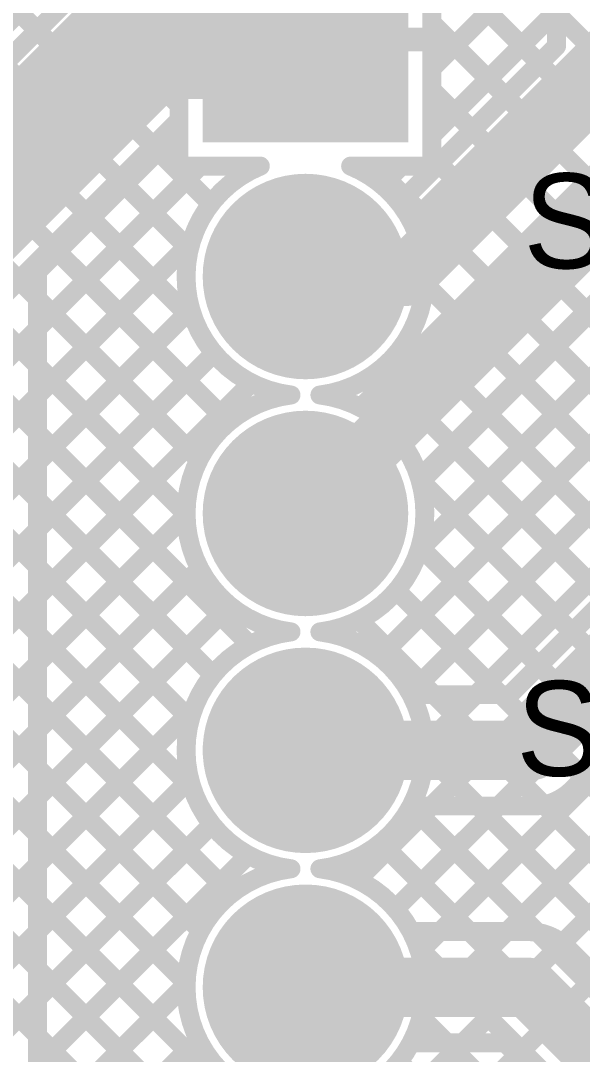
# Model space of a CAD drawing. Header units: millimetres. Extents: x 3.9 to 7.44, y 1.03 to 3.16.
# Drawn here: x 4.2999 to 4.5369, y 1.3137 to 1.75 of the extents above; entities that cross this region are included whole.
import ezdxf

# ---------------------------------------------------------------- set-up
doc = ezdxf.new("R2010")
doc.units = ezdxf.units.MM
doc.header["$MEASUREMENT"] = 0
for name, color, linetype in [('BottomLayer', 5, 'Continuous'), ('BottomSolder', 6, 'Continuous'), ('MultiLayer', 9, 'Continuous'), ('PadHoleLayer', 156, 'Continuous'), ('TopLayer', 1, 'Continuous'), ('TopOverlay', 2, 'Continuous'), ('TopSolder', 216, 'Continuous')]:
    doc.layers.add(name, color=color, linetype=linetype)

# ---------------------------------------------------------------- blocks, each defined once
blk = doc.blocks.new('0705510040_58')
at = {"layer": 'BottomLayer', "const_width": 0.03937}
for points in [[(-0.14469, 0.17008, 1), (-0.10532, 0.17008, 1)], [(-0.04469, 0.17008, 1), (-0.00532, 0.17008, 1)], [(0.05532, 0.17008, 1), (0.09469, 0.17008, 1)], [(0.15532, 0.17008, 1), (0.19468, 0.17008, 1)]]:
    blk.add_lwpolyline(points, format="xyb", close=True, dxfattribs=at)
at = {"layer": 'BottomLayer'}
blk.add_solid([(-0.18563, 0.20945), (-0.26437, 0.20945), (-0.18563, 0.13071), (-0.26437, 0.13071)], dxfattribs=at)
at = {"layer": 'BottomSolder', "const_width": 0.04337}
for points in [[(-0.14669, 0.17008, 1), (-0.10332, 0.17008, 1)], [(-0.04668, 0.17008, 1), (-0.00331, 0.17008, 1)], [(0.05332, 0.17008, 1), (0.09668, 0.17008, 1)], [(0.15332, 0.17008, 1), (0.19668, 0.17008, 1)]]:
    blk.add_lwpolyline(points, format="xyb", close=True, dxfattribs=at)
at = {"layer": 'BottomSolder'}
blk.add_solid([(-0.18163, 0.21345), (-0.26837, 0.21345), (-0.18163, 0.12671), (-0.26837, 0.12671)], dxfattribs=at)
at = {"layer": 'MultiLayer', "const_width": 0.03937}
for points in [[(-0.14469, 0.17008, 1), (-0.10532, 0.17008, 1)], [(-0.04469, 0.17008, 1), (-0.00532, 0.17008, 1)], [(0.05532, 0.17008, 1), (0.09469, 0.17008, 1)], [(0.15532, 0.17008, 1), (0.19468, 0.17008, 1)]]:
    blk.add_lwpolyline(points, format="xyb", close=True, dxfattribs=at)
at = {"layer": 'MultiLayer'}
blk.add_solid([(-0.18563, 0.20945), (-0.26437, 0.20945), (-0.18563, 0.13071), (-0.26437, 0.13071)], dxfattribs=at)
at = {"layer": 'PadHoleLayer', "const_width": 0.02146}
for points in [[(-0.23573, 0.17008, 1), (-0.21427, 0.17008, 1)], [(-0.13573, 0.17008, 1), (-0.11427, 0.17008, 1)], [(-0.03573, 0.17008, 1), (-0.01427, 0.17008, 1)], [(0.06427, 0.17008, 1), (0.08573, 0.17008, 1)], [(0.16427, 0.17008, 1), (0.18573, 0.17008, 1)]]:
    blk.add_lwpolyline(points, format="xyb", close=True, dxfattribs=at)
at = {"layer": 'TopLayer', "const_width": 0.03937}
for points in [[(-0.14469, 0.17008, 1), (-0.10532, 0.17008, 1)], [(-0.04469, 0.17008, 1), (-0.00532, 0.17008, 1)], [(0.05532, 0.17008, 1), (0.09469, 0.17008, 1)], [(0.15532, 0.17008, 1), (0.19468, 0.17008, 1)]]:
    blk.add_lwpolyline(points, format="xyb", close=True, dxfattribs=at)
at = {"layer": 'TopLayer'}
blk.add_solid([(-0.18563, 0.20945), (-0.26437, 0.20945), (-0.18563, 0.13071), (-0.26437, 0.13071)], dxfattribs=at)
at = {"layer": 'TopSolder', "const_width": 0.04337}
for points in [[(-0.14669, 0.17008, 1), (-0.10332, 0.17008, 1)], [(-0.04668, 0.17008, 1), (-0.00331, 0.17008, 1)], [(0.05332, 0.17008, 1), (0.09668, 0.17008, 1)], [(0.15332, 0.17008, 1), (0.19668, 0.17008, 1)]]:
    blk.add_lwpolyline(points, format="xyb", close=True, dxfattribs=at)
at = {"layer": 'TopSolder'}
blk.add_solid([(-0.18163, 0.21345), (-0.26837, 0.21345), (-0.18163, 0.12671), (-0.26837, 0.12671)], dxfattribs=at)

msp = doc.modelspace()

# ---------------------------------------------------------------- linework, layer by layer
at = {"layer": 'BottomLayer'}
for points, const_width in [([(3.941, 2.33811), (4.625, 1.65411)], 0.008), ([(3.941, 1.39542), (4.64008, 2.0945)], 0.008), ([(4.06024, 1.9926), (4.30696, 1.74587)], 0.008), ([(4.47345, 1.72987), (4.625, 1.88143)], 0.008), ([(4.47345, 1.70159), (4.61764, 1.84578)], 0.008), ([(4.46498, 1.66483), (4.61782, 1.81768)], 0.008), ([(4.47045, 1.64202), (4.625, 1.79657)], 0.008), ([(4.47345, 1.68863), (4.47345, 1.79537)], 0.008), ([(4.42008, 1.742), (4.42008, 1.79137)], 0.01), ([(4.47345, 1.77738), (4.6191, 1.63173)], 0.008), ([(4.44337, 1.58666), (4.625, 1.76829)], 0.008), ([(4.24559, 1.6845), (4.3285, 1.76741)], 0.008), ([(4.271, 1.659), (4.354, 1.742)], 0.05), ([(4.354, 1.742), (4.42008, 1.742)], 0.05), ([(4.47345, 1.74909), (4.61614, 1.6064)], 0.008), ([(4.42008, 1.742), (4.46945, 1.742)], 0.01), ([(4.45899, 1.57399), (4.625, 1.74)], 0.008), ([(4.45899, 1.57399), (4.625, 1.74)], 0.008), ([(4.47345, 1.72081), (4.625, 1.56926)], 0.008), ([(4.46864, 1.55536), (4.625, 1.71172)], 0.008), ([(4.307, 1.64409), (4.36671, 1.7038)], 0.008), ([(4.36671, 1.68863), (4.36671, 1.7038)], 0.008), ([(4.35787, 1.69496), (4.38014, 1.67269)], 0.008), ([(4.47345, 1.69252), (4.625, 1.54097)], 0.008), ([(4.307, 1.61999), (4.37564, 1.68863)], 0.008), ([(4.36671, 1.68863), (4.40103, 1.68863)], 0.008), ([(4.39249, 1.68863), (4.39528, 1.68584)], 0.008), ([(4.43913, 1.68863), (4.47345, 1.68863)], 0.008), ([(4.44906, 1.68863), (4.625, 1.51269)], 0.008), ([(4.45245, 1.68059), (4.46049, 1.68863)], 0.008), ([(4.34373, 1.68082), (4.37104, 1.65351)], 0.008), ([(4.46798, 1.52641), (4.625, 1.68344)], 0.008), ([(4.32959, 1.66668), (4.37354, 1.62272)], 0.008), ([(4.307, 1.59171), (4.37186, 1.65657)], 0.008), ([(4.45134, 1.48149), (4.625, 1.65515)], 0.008), ([(4.31545, 1.65254), (4.38754, 1.58045)], 0.008), ([(4.307, 1.24291), (4.307, 1.64409)], 0.008), ([(4.47036, 1.63904), (4.625, 1.4844)], 0.008), ([(4.307, 1.6327), (4.37507, 1.56462)], 0.008), ([(4.307, 1.56343), (4.37167, 1.62809)], 0.008), ([(4.46392, 1.6172), (4.625, 1.45612)], 0.008), ([(4.46428, 1.46615), (4.61564, 1.61751)], 0.008), ([(4.307, 1.53514), (4.38149, 1.60963)], 0.008), ([(4.307, 1.60441), (4.36971, 1.5417)], 0.008), ([(4.45077, 1.60206), (4.625, 1.42784)], 0.008), ([(4.307, 1.50686), (4.39725, 1.5971)], 0.008), ([(4.4008, 1.59546), (4.40593, 1.59034)], 0.008), ([(4.43159, 1.59296), (4.4342, 1.59035)], 0.008), ([(4.47041, 1.44399), (4.62023, 1.59381)], 0.008), ([(4.307, 1.57613), (4.39658, 1.48655)], 0.008), ([(4.44203, 1.38733), (4.625, 1.5703)], 0.008), ([(4.46843, 1.55612), (4.617, 1.40755)], 0.008), ([(4.307, 1.54784), (4.38103, 1.47382)], 0.008), ([(4.307, 1.47857), (4.36971, 1.54129)], 0.008), ([(4.45806, 1.37508), (4.625, 1.54201)], 0.008), ([(4.46842, 1.52785), (4.62001, 1.37625)], 0.008), ([(4.307, 1.51956), (4.37145, 1.45511)], 0.008), ([(4.307, 1.45029), (4.37542, 1.51871)], 0.008), ([(4.46819, 1.35692), (4.625, 1.51373)], 0.008), ([(4.45852, 1.50946), (4.7495, 1.21848)], 0.008), ([(4.307, 1.422), (4.38809, 1.50309)], 0.008), ([(4.307, 1.422), (4.38809, 1.50309)], 0.008), ([(4.4427, 1.497), (4.7495, 1.1902)], 0.008), ([(4.40247, 1.48919), (4.40672, 1.49344)], 0.008), ([(4.4324, 1.49084), (4.43567, 1.4941)], 0.008), ([(4.307, 1.49128), (4.37234, 1.42594)], 0.008), ([(4.46881, 1.32926), (4.625, 1.48545)], 0.008), ([(4.307, 1.46299), (4.38864, 1.38135)], 0.008), ([(4.307, 1.39372), (4.37289, 1.45961)], 0.008), ([(4.45021, 1.28237), (4.625, 1.45716)], 0.008), ([(4.47044, 1.44098), (4.7495, 1.16191)], 0.008), ([(4.307, 1.43471), (4.37576, 1.36594)], 0.008), ([(4.307, 1.36544), (4.37124, 1.42968)], 0.008), ([(4.46356, 1.26743), (4.625, 1.42888)], 0.008), ([(4.46463, 1.4185), (4.61856, 1.26456)], 0.008), ([(4.307, 1.33715), (4.38059, 1.41074)], 0.008), ([(4.307, 1.40642), (4.36974, 1.34369)], 0.008), ([(4.45189, 1.40295), (4.58934, 1.2655)], 0.008), ([(4.307, 1.30887), (4.39593, 1.3978)], 0.008), ([(4.40402, 1.39426), (4.4075, 1.39077)], 0.008), ([(4.43319, 1.39337), (4.43718, 1.38938)], 0.008), ([(4.48991, 1.2655), (4.61574, 1.39134)], 0.008), ([(4.307, 1.37814), (4.39791, 1.28723)], 0.008), ([(4.46746, 1.35911), (4.56106, 1.2655)], 0.008), ([(4.307, 1.34985), (4.38195, 1.27491)], 0.008), ([(4.307, 1.28058), (4.36973, 1.34331)], 0.008), ([(4.46885, 1.32942), (4.53278, 1.2655)], 0.008), ([(4.307, 1.32157), (4.37189, 1.25668)], 0.008), ([(4.307, 1.2523), (4.37475, 1.32004)], 0.008), ([(4.45943, 1.31056), (4.50449, 1.2655)], 0.008)]:
    msp.add_lwpolyline(points, dxfattribs=dict(at, const_width=const_width))
for points, const_width in [([(4.3415, 1.742, 1), (4.3665, 1.742, 1)], 0.025), ([(4.3415, 1.742, 1), (4.3665, 1.742, 1)], 0.025), ([(4.40758, 1.742, 1), (4.43258, 1.742, 1)], 0.025), ([(4.30496, 1.74587, 1), (4.30896, 1.74587, 1)], 0.004), ([(4.47145, 1.74909, 1), (4.47545, 1.74909, 1)], 0.004), ([(4.41758, 1.742, 1), (4.42258, 1.742, 1)], 0.005), ([(4.41758, 1.742, 1), (4.42258, 1.742, 1)], 0.005), ([(4.46695, 1.742, 1), (4.47195, 1.742, 1)], 0.005), ([(4.47145, 1.72987, 1), (4.47545, 1.72987, 1)], 0.004), ([(4.47145, 1.72081, 1), (4.47545, 1.72081, 1)], 0.004), ([(4.36471, 1.7038, 1), (4.36871, 1.7038, 1)], 0.004), ([(4.36471, 1.7038, 1), (4.36871, 1.7038, 1)], 0.004), ([(4.47145, 1.70159, 1), (4.47545, 1.70159, 1)], 0.004), ([(4.35587, 1.69496, 1), (4.35987, 1.69496, 1)], 0.004), ([(4.47145, 1.69252, 1), (4.47545, 1.69252, 1)], 0.004), ([(4.36471, 1.68863, 1), (4.36871, 1.68863, 1)], 0.004), ([(4.36471, 1.68863, 1), (4.36871, 1.68863, 1)], 0.004), ([(4.37364, 1.68863, 1), (4.37764, 1.68863, 1)], 0.004), ([(4.39049, 1.68863, 1), (4.39449, 1.68863, 1)], 0.004), ([(4.39328, 1.68584, 1), (4.39728, 1.68584, 1)], 0.004), ([(4.39903, 1.68863, 1), (4.40303, 1.68863, 1)], 0.004), ([(4.39903, 1.68863, 1), (4.40303, 1.68863, 1)], 0.004), ([(4.43713, 1.68863, 1), (4.44113, 1.68863, 1)], 0.004), ([(4.43713, 1.68863, 1), (4.44113, 1.68863, 1)], 0.004), ([(4.44706, 1.68863, 1), (4.45106, 1.68863, 1)], 0.004), ([(4.45849, 1.68863, 1), (4.46249, 1.68863, 1)], 0.004), ([(4.47145, 1.68863, 1), (4.47545, 1.68863, 1)], 0.004), ([(4.47145, 1.68863, 1), (4.47545, 1.68863, 1)], 0.004), ([(4.34173, 1.68082, 1), (4.34573, 1.68082, 1)], 0.004), ([(4.45045, 1.68059, 1), (4.45445, 1.68059, 1)], 0.004), ([(4.37814, 1.67269, 1), (4.38214, 1.67269, 1)], 0.004), ([(4.32759, 1.66668, 1), (4.33159, 1.66668, 1)], 0.004), ([(4.46298, 1.66483, 1), (4.46698, 1.66483, 1)], 0.004), ([(4.36986, 1.65657, 1), (4.37386, 1.65657, 1)], 0.004), ([(4.31345, 1.65254, 1), (4.31745, 1.65254, 1)], 0.004), ([(4.36904, 1.65351, 1), (4.37304, 1.65351, 1)], 0.004), ([(4.305, 1.64409, 1), (4.309, 1.64409, 1)], 0.004), ([(4.305, 1.64409, 1), (4.309, 1.64409, 1)], 0.004), ([(4.46845, 1.64202, 1), (4.47245, 1.64202, 1)], 0.004), ([(4.46845, 1.642, 1), (4.47245, 1.642, 1)], 0.004), ([(4.46845, 1.642, 1), (4.47245, 1.642, 1)], 0.004), ([(4.46836, 1.63904, 1), (4.47236, 1.63904, 1)], 0.004), ([(4.305, 1.6327, 1), (4.309, 1.6327, 1)], 0.004), ([(4.36967, 1.62809, 1), (4.37367, 1.62809, 1)], 0.004), ([(4.305, 1.61999, 1), (4.309, 1.61999, 1)], 0.004), ([(4.37154, 1.62272, 1), (4.37554, 1.62272, 1)], 0.004), ([(4.46192, 1.6172, 1), (4.46592, 1.6172, 1)], 0.004), ([(4.37949, 1.60963, 1), (4.38349, 1.60963, 1)], 0.004), ([(4.305, 1.60441, 1), (4.309, 1.60441, 1)], 0.004), ([(4.44877, 1.60206, 1), (4.45277, 1.60206, 1)], 0.004), ([(4.39525, 1.5971, 1), (4.39925, 1.5971, 1)], 0.004), ([(4.3988, 1.59546, 1), (4.4028, 1.59546, 1)], 0.004), ([(4.42959, 1.59296, 1), (4.43359, 1.59296, 1)], 0.004), ([(4.305, 1.59171, 1), (4.309, 1.59171, 1)], 0.004), ([(4.40393, 1.59034, 1), (4.40793, 1.59034, 1)], 0.004), ([(4.41198, 1.592, 1), (4.41598, 1.592, 1)], 0.004), ([(4.41198, 1.592, 1), (4.41598, 1.592, 1)], 0.004), ([(4.42417, 1.592, 1), (4.42817, 1.592, 1)], 0.004), ([(4.42417, 1.592, 1), (4.42817, 1.592, 1)], 0.004), ([(4.4322, 1.59035, 1), (4.4362, 1.59035, 1)], 0.004), ([(4.44137, 1.58666, 1), (4.44537, 1.58666, 1)], 0.004), ([(4.38554, 1.58045, 1), (4.38954, 1.58045, 1)], 0.004), ([(4.305, 1.57613, 1), (4.309, 1.57613, 1)], 0.004), ([(4.45699, 1.57399, 1), (4.46099, 1.57399, 1)], 0.004), ([(4.45699, 1.57399, 1), (4.46099, 1.57399, 1)], 0.004), ([(4.305, 1.56343, 1), (4.309, 1.56343, 1)], 0.004), ([(4.37307, 1.56462, 1), (4.37707, 1.56462, 1)], 0.004), ([(4.46643, 1.55612, 1), (4.47043, 1.55612, 1)], 0.004), ([(4.46664, 1.55536, 1), (4.47064, 1.55536, 1)], 0.004), ([(4.305, 1.54784, 1), (4.309, 1.54784, 1)], 0.004), ([(4.36771, 1.5417, 1), (4.37171, 1.5417, 1)], 0.004), ([(4.36771, 1.54129, 1), (4.37171, 1.54129, 1)], 0.004), ([(4.46845, 1.542, 1), (4.47245, 1.542, 1)], 0.004), ([(4.46845, 1.542, 1), (4.47245, 1.542, 1)], 0.004), ([(4.305, 1.53514, 1), (4.309, 1.53514, 1)], 0.004), ([(4.46642, 1.52785, 1), (4.47042, 1.52785, 1)], 0.004), ([(4.46598, 1.52641, 1), (4.46998, 1.52641, 1)], 0.004), ([(4.305, 1.51956, 1), (4.309, 1.51956, 1)], 0.004), ([(4.37342, 1.51871, 1), (4.37742, 1.51871, 1)], 0.004), ([(4.305, 1.50686, 1), (4.309, 1.50686, 1)], 0.004), ([(4.45653, 1.50946, 1), (4.46052, 1.50946, 1)], 0.004), ([(4.38609, 1.50309, 1), (4.39009, 1.50309, 1)], 0.004), ([(4.38609, 1.50309, 1), (4.39009, 1.50309, 1)], 0.004), ([(4.4407, 1.497, 1), (4.4447, 1.497, 1)], 0.004), ([(4.40472, 1.49344, 1), (4.40871, 1.49344, 1)], 0.004), ([(4.43367, 1.4941, 1), (4.43767, 1.4941, 1)], 0.004), ([(4.305, 1.49128, 1), (4.309, 1.49128, 1)], 0.004), ([(4.40047, 1.48919, 1), (4.40447, 1.48919, 1)], 0.004), ([(4.41198, 1.492, 1), (4.41598, 1.492, 1)], 0.004), ([(4.41198, 1.492, 1), (4.41598, 1.492, 1)], 0.004), ([(4.42417, 1.492, 1), (4.42817, 1.492, 1)], 0.004), ([(4.42417, 1.492, 1), (4.42817, 1.492, 1)], 0.004), ([(4.4304, 1.49084, 1), (4.4344, 1.49084, 1)], 0.004), ([(4.39458, 1.48655, 1), (4.39858, 1.48655, 1)], 0.004), ([(4.44934, 1.48149, 1), (4.45334, 1.48149, 1)], 0.004), ([(4.305, 1.47857, 1), (4.309, 1.47857, 1)], 0.004), ([(4.37903, 1.47382, 1), (4.38303, 1.47382, 1)], 0.004), ([(4.305, 1.46299, 1), (4.309, 1.46299, 1)], 0.004), ([(4.46228, 1.46615, 1), (4.46628, 1.46615, 1)], 0.004), ([(4.37089, 1.45961, 1), (4.37489, 1.45961, 1)], 0.004), ([(4.36945, 1.45511, 1), (4.37345, 1.45511, 1)], 0.004), ([(4.305, 1.45029, 1), (4.309, 1.45029, 1)], 0.004), ([(4.46841, 1.44399, 1), (4.47241, 1.44399, 1)], 0.004), ([(4.46844, 1.44098, 1), (4.47244, 1.44098, 1)], 0.004), ([(4.46845, 1.442, 1), (4.47245, 1.442, 1)], 0.004), ([(4.46845, 1.442, 1), (4.47245, 1.442, 1)], 0.004), ([(4.305, 1.43471, 1), (4.309, 1.43471, 1)], 0.004), ([(4.36924, 1.42968, 1), (4.37324, 1.42968, 1)], 0.004), ([(4.37034, 1.42594, 1), (4.37434, 1.42594, 1)], 0.004), ([(4.305, 1.422, 1), (4.309, 1.422, 1)], 0.004), ([(4.305, 1.422, 1), (4.309, 1.422, 1)], 0.004), ([(4.46263, 1.4185, 1), (4.46663, 1.4185, 1)], 0.004), ([(4.37859, 1.41074, 1), (4.38259, 1.41074, 1)], 0.004), ([(4.305, 1.40642, 1), (4.309, 1.40642, 1)], 0.004), ([(4.44989, 1.40295, 1), (4.45389, 1.40295, 1)], 0.004), ([(4.39393, 1.3978, 1), (4.39793, 1.3978, 1)], 0.004), ([(4.305, 1.39372, 1), (4.309, 1.39372, 1)], 0.004), ([(4.40202, 1.39426, 1), (4.40602, 1.39426, 1)], 0.004), ([(4.43119, 1.39337, 1), (4.43519, 1.39337, 1)], 0.004), ([(4.4055, 1.39077, 1), (4.4095, 1.39077, 1)], 0.004), ([(4.41198, 1.392, 1), (4.41598, 1.392, 1)], 0.004), ([(4.41198, 1.392, 1), (4.41598, 1.392, 1)], 0.004), ([(4.42417, 1.392, 1), (4.42817, 1.392, 1)], 0.004), ([(4.42417, 1.392, 1), (4.42817, 1.392, 1)], 0.004), ([(4.43518, 1.38938, 1), (4.43918, 1.38938, 1)], 0.004), ([(4.44003, 1.38733, 1), (4.44403, 1.38733, 1)], 0.004), ([(4.38664, 1.38135, 1), (4.39064, 1.38135, 1)], 0.004), ([(4.305, 1.37814, 1), (4.309, 1.37814, 1)], 0.004), ([(4.45606, 1.37508, 1), (4.46006, 1.37508, 1)], 0.004), ([(4.305, 1.36544, 1), (4.309, 1.36544, 1)], 0.004), ([(4.37376, 1.36594, 1), (4.37776, 1.36594, 1)], 0.004), ([(4.46546, 1.35911, 1), (4.46946, 1.35911, 1)], 0.004), ([(4.46619, 1.35692, 1), (4.47019, 1.35692, 1)], 0.004), ([(4.305, 1.34985, 1), (4.309, 1.34985, 1)], 0.004), ([(4.36773, 1.34331, 1), (4.37173, 1.34331, 1)], 0.004), ([(4.36774, 1.34369, 1), (4.37174, 1.34369, 1)], 0.004), ([(4.46845, 1.342, 1), (4.47245, 1.342, 1)], 0.004), ([(4.46845, 1.342, 1), (4.47245, 1.342, 1)], 0.004), ([(4.305, 1.33715, 1), (4.309, 1.33715, 1)], 0.004), ([(4.46681, 1.32926, 1), (4.47081, 1.32926, 1)], 0.004), ([(4.46685, 1.32942, 1), (4.47085, 1.32942, 1)], 0.004), ([(4.305, 1.32157, 1), (4.309, 1.32157, 1)], 0.004), ([(4.37275, 1.32004, 1), (4.37675, 1.32004, 1)], 0.004), ([(4.45743, 1.31056, 1), (4.46143, 1.31056, 1)], 0.004)]:
    msp.add_lwpolyline(points, format="xyb", close=True, dxfattribs=dict(at, const_width=const_width))
at = {"layer": 'BottomLayer', "const_width": 0.008}
for points in [[(4.41398, 1.592, -0.773105), (4.40103, 1.68863)], [(4.43913, 1.68863, -0.304686), (4.47045, 1.642)], [(4.47045, 1.642, -0.379116), (4.42617, 1.592)], [(4.41398, 1.492, -0.885505), (4.41398, 1.592)], [(4.42617, 1.592, -0.379116), (4.47045, 1.542)], [(4.47045, 1.542, -0.379116), (4.42617, 1.492)], [(4.41398, 1.392, -0.885505), (4.41398, 1.492)], [(4.42617, 1.492, -0.379116), (4.47045, 1.442)], [(4.47045, 1.442, -0.379116), (4.42617, 1.392)], [(4.41398, 1.292, -0.885505), (4.41398, 1.392)], [(4.42617, 1.392, -0.379116), (4.47045, 1.342)], [(4.47045, 1.342, -0.379116), (4.42617, 1.292)]]:
    msp.add_lwpolyline(points, format="xyb", dxfattribs=at)
at = {"layer": 'TopLayer'}
for points, const_width in [([(3.93998, 2.08457), (4.37104, 1.65351)], 0.008), ([(3.93998, 2.05628), (4.37354, 1.62272)], 0.008), ([(4.11229, 1.99711), (4.36671, 1.7427)], 0.008), ([(4.06024, 1.9926), (4.38014, 1.67269)], 0.008), ([(4.09035, 1.99077), (4.36671, 1.71441)], 0.008), ([(4.42008, 1.742), (4.42008, 1.91908)], 0.05), ([(4.526, 1.73923), (4.526, 1.8955)], 0.008), ([(3.93998, 1.3944), (4.38408, 1.83849)], 0.008), ([(4.45608, 1.82303), (4.526, 1.75311)], 0.008), ([(4.15496, 1.81302), (4.38754, 1.58045)], 0.008), ([(3.93998, 1.80173), (4.37576, 1.36594)], 0.008), ([(4.36671, 1.68863), (4.36671, 1.79537)], 0.008), ([(4.47345, 1.68863), (4.47345, 1.79537)], 0.008), ([(3.93998, 1.36611), (4.36671, 1.79284)], 0.008), ([(4.15726, 1.78244), (4.37507, 1.56462)], 0.008), ([(4.47345, 1.72987), (4.526, 1.78243)], 0.008), ([(4.47345, 1.77738), (4.5188, 1.73203)], 0.008), ([(3.93998, 1.77344), (4.36974, 1.34369)], 0.008), ([(3.93998, 1.33783), (4.36671, 1.76456)], 0.008), ([(4.15111, 1.7603), (4.36971, 1.5417)], 0.008), ([(4.47345, 1.70159), (4.526, 1.75414)], 0.008), ([(4.47345, 1.74909), (4.50465, 1.71789)], 0.008), ([(3.93998, 1.74516), (4.39791, 1.28723)], 0.008), ([(4.14034, 1.74279), (4.39658, 1.48655)], 0.008), ([(4.37071, 1.742), (4.42008, 1.742)], 0.01), ([(4.42008, 1.742), (4.46945, 1.742)], 0.01), ([(4.42008, 1.542), (4.61026, 1.73218)], 0.025), ([(4.462, 1.642), (4.5495, 1.7295)], 0.025), ([(4.45977, 1.67301), (4.526, 1.73923)], 0.008), ([(3.93998, 1.30955), (4.36671, 1.73627)], 0.008), ([(4.12582, 1.72902), (4.38103, 1.47382)], 0.008), ([(4.04991, 1.72008), (4.38864, 1.38135)], 0.008), ([(4.47345, 1.72081), (4.49051, 1.70375)], 0.008), ([(3.93998, 1.71687), (4.38195, 1.27491)], 0.008), ([(4.10746, 1.7191), (4.37145, 1.45511)], 0.008), ([(4.08409, 1.71418), (4.37234, 1.42594)], 0.008), ([(3.93998, 1.28126), (4.36671, 1.70799)], 0.008), ([(4.4682, 1.55689), (4.6182, 1.70689)], 0.008), ([(4.46864, 1.55536), (4.61945, 1.70617)], 0.008), ([(4.47345, 1.69252), (4.47637, 1.6896)], 0.008), ([(3.93998, 1.25298), (4.37564, 1.68863)], 0.008), ([(3.93998, 1.68859), (4.37189, 1.25668)], 0.008), ([(4.36671, 1.68863), (4.40103, 1.68863)], 0.008), ([(4.39249, 1.68863), (4.39528, 1.68584)], 0.008), ([(4.43913, 1.68863), (4.47345, 1.68863)], 0.008), ([(4.44906, 1.68863), (4.46223, 1.67546)], 0.008), ([(4.45245, 1.68059), (4.46049, 1.68863)], 0.008), ([(4.46798, 1.52641), (4.6152, 1.67364)], 0.008), ([(3.93998, 1.22469), (4.37186, 1.65657)], 0.008), ([(4.42008, 1.642), (4.462, 1.642)], 0.025), ([(4.45134, 1.48149), (4.6152, 1.64536)], 0.008), ([(3.93998, 1.19641), (4.37167, 1.62809)], 0.008), ([(4.53864, 1.62733), (4.62553, 1.54044)], 0.008), ([(4.46428, 1.46615), (4.61564, 1.61751)], 0.008), ([(4.5245, 1.61319), (4.60001, 1.53768)], 0.008), ([(3.93998, 1.16812), (4.38149, 1.60963)], 0.008), ([(4.51036, 1.59905), (4.57546, 1.53394)], 0.008), ([(4.06935, 1.26921), (4.39725, 1.5971)], 0.008), ([(4.4008, 1.59546), (4.40593, 1.59034)], 0.008), ([(4.49192, 1.4655), (4.616, 1.58958)], 0.008), ([(4.49622, 1.5849), (4.56094, 1.52018)], 0.008), ([(4.48207, 1.57076), (4.5468, 1.50603)], 0.008), ([(4.46843, 1.55612), (4.53266, 1.49189)], 0.008), ([(4.09656, 1.26813), (4.36971, 1.54129)], 0.008), ([(4.46842, 1.52785), (4.51852, 1.47775)], 0.008), ([(4.50627, 1.4655), (4.57155, 1.53078)], 0.008), ([(4.516, 1.442), (4.58818, 1.51418)], 0.025), ([(4.11716, 1.26045), (4.37542, 1.51871)], 0.008), ([(4.45852, 1.50946), (4.50248, 1.4655)], 0.008), ([(4.13354, 1.24855), (4.38809, 1.50309)], 0.008), ([(4.13354, 1.24855), (4.38809, 1.50309)], 0.008), ([(4.4427, 1.497), (4.4742, 1.4655)], 0.008), ([(4.40247, 1.48919), (4.40672, 1.49344)], 0.008), ([(4.4324, 1.49084), (4.43567, 1.4941)], 0.008), ([(4.47677, 1.3655), (4.60195, 1.49068)], 0.008), ([(4.50505, 1.3655), (4.62847, 1.48892)], 0.008), ([(4.53263, 1.4254), (4.59792, 1.49068)], 0.008), ([(4.46463, 1.4655), (4.50627, 1.4655)], 0.008), ([(4.14623, 1.23295), (4.37289, 1.45961)], 0.008), ([(4.42008, 1.442), (4.516, 1.442)], 0.025), ([(4.52841, 1.36057), (4.6152, 1.44737)], 0.008), ([(4.15488, 1.21331), (4.37124, 1.42968)], 0.008), ([(4.53761, 1.43037), (4.616, 1.35198)], 0.008), ([(4.44203, 1.38733), (4.4732, 1.4185)], 0.008), ([(4.45806, 1.37508), (4.50149, 1.4185)], 0.008), ([(4.46463, 1.4185), (4.516, 1.4185)], 0.008), ([(4.46463, 1.4185), (4.51797, 1.36516)], 0.008), ([(4.49291, 1.4185), (4.59173, 1.31968)], 0.008), ([(4.52072, 1.41898), (4.6182, 1.32149)], 0.008), ([(4.15774, 1.18789), (4.38059, 1.41074)], 0.008), ([(4.45189, 1.40295), (4.48935, 1.3655)], 0.008), ([(4.06613, 1.068), (4.39593, 1.3978)], 0.008), ([(4.40402, 1.39426), (4.4075, 1.39077)], 0.008), ([(4.43319, 1.39337), (4.43718, 1.38938)], 0.008), ([(4.46463, 1.3655), (4.514, 1.3655)], 0.008), ([(4.53063, 1.3586), (4.56955, 1.31968)], 0.008), ([(4.42008, 1.342), (4.514, 1.342)], 0.025), ([(4.514, 1.342), (4.55982, 1.29618)], 0.025), ([(4.09442, 1.068), (4.36973, 1.34331)], 0.008), ([(4.1227, 1.068), (4.37475, 1.32004)], 0.008), ([(4.45021, 1.28237), (4.48634, 1.3185)], 0.008), ([(4.46463, 1.3185), (4.50427, 1.3185)], 0.008), ([(4.47978, 1.3185), (4.616, 1.18228)], 0.008), ([(4.50427, 1.3185), (4.54318, 1.27958)], 0.008), ([(4.45943, 1.31056), (4.616, 1.15399)], 0.008), ([(4.46356, 1.26743), (4.50944, 1.31332)], 0.008)]:
    msp.add_lwpolyline(points, dxfattribs=dict(at, const_width=const_width))
for points, const_width in [([(4.40758, 1.742, 1), (4.43258, 1.742, 1)], 0.025), ([(4.524, 1.75311, 1), (4.528, 1.75311, 1)], 0.004), ([(4.47145, 1.74909, 1), (4.47545, 1.74909, 1)], 0.004), ([(4.36471, 1.7427, 1), (4.36871, 1.7427, 1)], 0.004), ([(4.36821, 1.742, 1), (4.37321, 1.742, 1)], 0.005), ([(4.41758, 1.742, 1), (4.42258, 1.742, 1)], 0.005), ([(4.41758, 1.742, 1), (4.42258, 1.742, 1)], 0.005), ([(4.46695, 1.742, 1), (4.47195, 1.742, 1)], 0.005), ([(4.524, 1.73923, 1), (4.528, 1.73923, 1)], 0.004), ([(4.524, 1.73923, 1), (4.528, 1.73923, 1)], 0.004), ([(4.36471, 1.73627, 1), (4.36871, 1.73627, 1)], 0.004), ([(4.47145, 1.72987, 1), (4.47545, 1.72987, 1)], 0.004), ([(4.5168, 1.73203, 1), (4.5208, 1.73203, 1)], 0.004), ([(4.47145, 1.72081, 1), (4.47545, 1.72081, 1)], 0.004), ([(4.50265, 1.71789, 1), (4.50665, 1.71789, 1)], 0.004), ([(4.36471, 1.71441, 1), (4.36871, 1.71441, 1)], 0.004), ([(4.36471, 1.70799, 1), (4.36871, 1.70799, 1)], 0.004), ([(4.48851, 1.70375, 1), (4.49251, 1.70375, 1)], 0.004), ([(4.47145, 1.70159, 1), (4.47545, 1.70159, 1)], 0.004), ([(4.47145, 1.69252, 1), (4.47545, 1.69252, 1)], 0.004), ([(4.47437, 1.6896, 1), (4.47837, 1.6896, 1)], 0.004), ([(4.36471, 1.68863, 1), (4.36871, 1.68863, 1)], 0.004), ([(4.36471, 1.68863, 1), (4.36871, 1.68863, 1)], 0.004), ([(4.37364, 1.68863, 1), (4.37764, 1.68863, 1)], 0.004), ([(4.39049, 1.68863, 1), (4.39449, 1.68863, 1)], 0.004), ([(4.39328, 1.68584, 1), (4.39728, 1.68584, 1)], 0.004), ([(4.39903, 1.68863, 1), (4.40303, 1.68863, 1)], 0.004), ([(4.39903, 1.68863, 1), (4.40303, 1.68863, 1)], 0.004), ([(4.43713, 1.68863, 1), (4.44113, 1.68863, 1)], 0.004), ([(4.43713, 1.68863, 1), (4.44113, 1.68863, 1)], 0.004), ([(4.44706, 1.68863, 1), (4.45106, 1.68863, 1)], 0.004), ([(4.45849, 1.68863, 1), (4.46249, 1.68863, 1)], 0.004), ([(4.47145, 1.68863, 1), (4.47545, 1.68863, 1)], 0.004), ([(4.47145, 1.68863, 1), (4.47545, 1.68863, 1)], 0.004), ([(4.45045, 1.68059, 1), (4.45445, 1.68059, 1)], 0.004), ([(4.37814, 1.67269, 1), (4.38214, 1.67269, 1)], 0.004), ([(4.45777, 1.67301, 1), (4.46177, 1.67301, 1)], 0.004), ([(4.45777, 1.67301, 1), (4.46177, 1.67301, 1)], 0.004), ([(4.46023, 1.67546, 1), (4.46423, 1.67546, 1)], 0.004), ([(4.36986, 1.65657, 1), (4.37386, 1.65657, 1)], 0.004), ([(4.36904, 1.65351, 1), (4.37304, 1.65351, 1)], 0.004), ([(4.41383, 1.642, 1), (4.42633, 1.642, 1)], 0.0125), ([(4.45575, 1.642, 1), (4.46825, 1.642, 1)], 0.0125), ([(4.45575, 1.642, 1), (4.46825, 1.642, 1)], 0.0125), ([(4.36967, 1.62809, 1), (4.37367, 1.62809, 1)], 0.004), ([(4.53664, 1.62733, 1), (4.54064, 1.62733, 1)], 0.004), ([(4.37154, 1.62272, 1), (4.37554, 1.62272, 1)], 0.004), ([(4.5225, 1.61319, 1), (4.5265, 1.61319, 1)], 0.004), ([(4.37949, 1.60963, 1), (4.38349, 1.60963, 1)], 0.004), ([(4.50836, 1.59905, 1), (4.51236, 1.59905, 1)], 0.004), ([(4.39525, 1.5971, 1), (4.39925, 1.5971, 1)], 0.004), ([(4.3988, 1.59546, 1), (4.4028, 1.59546, 1)], 0.004), ([(4.40393, 1.59034, 1), (4.40793, 1.59034, 1)], 0.004), ([(4.41198, 1.592, 1), (4.41598, 1.592, 1)], 0.004), ([(4.41198, 1.592, 1), (4.41598, 1.592, 1)], 0.004), ([(4.49422, 1.5849, 1), (4.49822, 1.5849, 1)], 0.004), ([(4.38554, 1.58045, 1), (4.38954, 1.58045, 1)], 0.004), ([(4.48007, 1.57076, 1), (4.48407, 1.57076, 1)], 0.004), ([(4.37307, 1.56462, 1), (4.37707, 1.56462, 1)], 0.004), ([(4.4662, 1.55689, 1), (4.4702, 1.55689, 1)], 0.004), ([(4.4662, 1.55689, 1), (4.4702, 1.55689, 1)], 0.004), ([(4.46643, 1.55612, 1), (4.47043, 1.55612, 1)], 0.004), ([(4.46664, 1.55536, 1), (4.47064, 1.55536, 1)], 0.004), ([(4.41383, 1.542, 1), (4.42633, 1.542, 1)], 0.0125), ([(4.36771, 1.5417, 1), (4.37171, 1.5417, 1)], 0.004), ([(4.36771, 1.54129, 1), (4.37171, 1.54129, 1)], 0.004), ([(4.46845, 1.542, 1), (4.47245, 1.542, 1)], 0.004), ([(4.46845, 1.542, 1), (4.47245, 1.542, 1)], 0.004), ([(4.46642, 1.52785, 1), (4.47042, 1.52785, 1)], 0.004), ([(4.46598, 1.52641, 1), (4.46998, 1.52641, 1)], 0.004), ([(4.37342, 1.51871, 1), (4.37742, 1.51871, 1)], 0.004), ([(4.45653, 1.50946, 1), (4.46052, 1.50946, 1)], 0.004), ([(4.38609, 1.50309, 1), (4.39009, 1.50309, 1)], 0.004), ([(4.38609, 1.50309, 1), (4.39009, 1.50309, 1)], 0.004), ([(4.4407, 1.497, 1), (4.4447, 1.497, 1)], 0.004), ([(4.40472, 1.49344, 1), (4.40871, 1.49344, 1)], 0.004), ([(4.43367, 1.4941, 1), (4.43767, 1.4941, 1)], 0.004), ([(4.40047, 1.48919, 1), (4.40447, 1.48919, 1)], 0.004), ([(4.41198, 1.492, 1), (4.41598, 1.492, 1)], 0.004), ([(4.41198, 1.492, 1), (4.41598, 1.492, 1)], 0.004), ([(4.42417, 1.492, 1), (4.42817, 1.492, 1)], 0.004), ([(4.42417, 1.492, 1), (4.42817, 1.492, 1)], 0.004), ([(4.4304, 1.49084, 1), (4.4344, 1.49084, 1)], 0.004), ([(4.53066, 1.49189, 1), (4.53466, 1.49189, 1)], 0.004), ([(4.39458, 1.48655, 1), (4.39858, 1.48655, 1)], 0.004), ([(4.44934, 1.48149, 1), (4.45334, 1.48149, 1)], 0.004), ([(4.51652, 1.47775, 1), (4.52052, 1.47775, 1)], 0.004), ([(4.37903, 1.47382, 1), (4.38303, 1.47382, 1)], 0.004), ([(4.46228, 1.46615, 1), (4.46628, 1.46615, 1)], 0.004), ([(4.46263, 1.4655, 1), (4.46663, 1.4655, 1)], 0.004), ([(4.46263, 1.4655, 1), (4.46663, 1.4655, 1)], 0.004), ([(4.4722, 1.4655, 1), (4.4762, 1.4655, 1)], 0.004), ([(4.48992, 1.4655, 1), (4.49392, 1.4655, 1)], 0.004), ([(4.50048, 1.4655, 1), (4.50448, 1.4655, 1)], 0.004), ([(4.50427, 1.4655, 1), (4.50827, 1.4655, 1)], 0.004), ([(4.50427, 1.4655, 1), (4.50827, 1.4655, 1)], 0.004), ([(4.37089, 1.45961, 1), (4.37489, 1.45961, 1)], 0.004), ([(4.36945, 1.45511, 1), (4.37345, 1.45511, 1)], 0.004), ([(4.41383, 1.442, 1), (4.42633, 1.442, 1)], 0.0125), ([(4.50975, 1.442, 1), (4.52225, 1.442, 1)], 0.0125), ([(4.50975, 1.442, 1), (4.52225, 1.442, 1)], 0.0125), ([(4.36924, 1.42968, 1), (4.37324, 1.42968, 1)], 0.004), ([(4.53561, 1.43037, 1), (4.53961, 1.43037, 1)], 0.004), ([(4.37034, 1.42594, 1), (4.37434, 1.42594, 1)], 0.004), ([(4.53062, 1.42538, 1), (4.53462, 1.42538, 1)], 0.004), ([(4.53063, 1.4254, 1), (4.53463, 1.4254, 1)], 0.004), ([(4.53063, 1.4254, 1), (4.53463, 1.4254, 1)], 0.004), ([(4.46263, 1.4185, 1), (4.46663, 1.4185, 1)], 0.004), ([(4.46263, 1.4185, 1), (4.46663, 1.4185, 1)], 0.004), ([(4.46263, 1.4185, 1), (4.46663, 1.4185, 1)], 0.004), ([(4.4712, 1.4185, 1), (4.4752, 1.4185, 1)], 0.004), ([(4.49091, 1.4185, 1), (4.49491, 1.4185, 1)], 0.004), ([(4.49949, 1.4185, 1), (4.50349, 1.4185, 1)], 0.004), ([(4.514, 1.4185, 1), (4.518, 1.4185, 1)], 0.004), ([(4.514, 1.4185, 1), (4.518, 1.4185, 1)], 0.004), ([(4.514, 1.4185, 1), (4.518, 1.4185, 1)], 0.004), ([(4.51872, 1.41898, 1), (4.52272, 1.41898, 1)], 0.004), ([(4.37859, 1.41074, 1), (4.38259, 1.41074, 1)], 0.004), ([(4.44989, 1.40295, 1), (4.45389, 1.40295, 1)], 0.004), ([(4.39393, 1.3978, 1), (4.39793, 1.3978, 1)], 0.004), ([(4.40202, 1.39426, 1), (4.40602, 1.39426, 1)], 0.004), ([(4.43119, 1.39337, 1), (4.43519, 1.39337, 1)], 0.004), ([(4.4055, 1.39077, 1), (4.4095, 1.39077, 1)], 0.004), ([(4.41198, 1.392, 1), (4.41598, 1.392, 1)], 0.004), ([(4.41198, 1.392, 1), (4.41598, 1.392, 1)], 0.004), ([(4.42417, 1.392, 1), (4.42817, 1.392, 1)], 0.004), ([(4.42417, 1.392, 1), (4.42817, 1.392, 1)], 0.004), ([(4.43518, 1.38938, 1), (4.43918, 1.38938, 1)], 0.004), ([(4.44003, 1.38733, 1), (4.44403, 1.38733, 1)], 0.004), ([(4.38664, 1.38135, 1), (4.39064, 1.38135, 1)], 0.004), ([(4.45606, 1.37508, 1), (4.46006, 1.37508, 1)], 0.004), ([(4.37376, 1.36594, 1), (4.37776, 1.36594, 1)], 0.004), ([(4.46263, 1.3655, 1), (4.46663, 1.3655, 1)], 0.004), ([(4.46263, 1.3655, 1), (4.46663, 1.3655, 1)], 0.004), ([(4.47477, 1.3655, 1), (4.47877, 1.3655, 1)], 0.004), ([(4.48735, 1.3655, 1), (4.49134, 1.3655, 1)], 0.004), ([(4.50305, 1.3655, 1), (4.50705, 1.3655, 1)], 0.004), ([(4.512, 1.3655, 1), (4.516, 1.3655, 1)], 0.004), ([(4.512, 1.3655, 1), (4.516, 1.3655, 1)], 0.004), ([(4.512, 1.3655, 1), (4.516, 1.3655, 1)], 0.004), ([(4.51597, 1.36516, 1), (4.51997, 1.36516, 1)], 0.004), ([(4.52641, 1.36057, 1), (4.53041, 1.36057, 1)], 0.004), ([(4.52862, 1.35862, 1), (4.53262, 1.35862, 1)], 0.004), ([(4.52863, 1.3586, 1), (4.53263, 1.3586, 1)], 0.004), ([(4.52863, 1.3586, 1), (4.53263, 1.3586, 1)], 0.004), ([(4.41383, 1.342, 1), (4.42633, 1.342, 1)], 0.0125), ([(4.50775, 1.342, 1), (4.52025, 1.342, 1)], 0.0125), ([(4.50775, 1.342, 1), (4.52025, 1.342, 1)], 0.0125), ([(4.36773, 1.34331, 1), (4.37173, 1.34331, 1)], 0.004), ([(4.36774, 1.34369, 1), (4.37174, 1.34369, 1)], 0.004), ([(4.37275, 1.32004, 1), (4.37675, 1.32004, 1)], 0.004), ([(4.46263, 1.3185, 1), (4.46663, 1.3185, 1)], 0.004), ([(4.46263, 1.3185, 1), (4.46663, 1.3185, 1)], 0.004), ([(4.47778, 1.3185, 1), (4.48178, 1.3185, 1)], 0.004), ([(4.48434, 1.3185, 1), (4.48834, 1.3185, 1)], 0.004), ([(4.50227, 1.3185, 1), (4.50627, 1.3185, 1)], 0.004), ([(4.50227, 1.3185, 1), (4.50627, 1.3185, 1)], 0.004), ([(4.45743, 1.31056, 1), (4.46143, 1.31056, 1)], 0.004), ([(4.50744, 1.31332, 1), (4.51144, 1.31332, 1)], 0.004)]:
    msp.add_lwpolyline(points, format="xyb", close=True, dxfattribs=dict(at, const_width=const_width))
at = {"layer": 'TopLayer', "const_width": 0.008}
for points in [[(4.41398, 1.592, -0.773105), (4.40103, 1.68863)], [(4.43913, 1.68863, -0.130702), (4.45977, 1.67301)], [(4.41398, 1.492, -0.885505), (4.41398, 1.592)], [(4.4682, 1.55689, -0.075145), (4.47045, 1.542)], [(4.47045, 1.542, -0.379116), (4.42617, 1.492)], [(4.41398, 1.392, -0.885505), (4.41398, 1.492)], [(4.42617, 1.492, -0.245808), (4.46463, 1.4655)], [(4.53263, 1.4254, -0.199188), (4.516, 1.4185)], [(4.53262, 1.42538, -0.198912), (4.516, 1.4185)], [(4.46463, 1.4185, -0.245808), (4.42617, 1.392)], [(4.41398, 1.292, -0.885505), (4.41398, 1.392)], [(4.42617, 1.392, -0.245808), (4.46463, 1.3655)], [(4.514, 1.3655, -0.198912), (4.53062, 1.35862)], [(4.514, 1.3655, -0.199188), (4.53063, 1.3586)], [(4.46463, 1.3185, -0.245808), (4.42617, 1.292)]]:
    msp.add_lwpolyline(points, format="xyb", dxfattribs=at)

# ---------------------------------------------------------------- block references
at = {"rotation": 270}
msp.add_blockref('0705510040_58', (4.25, 1.517), dxfattribs=at)

# ---------------------------------------------------------------- texts
at = {"layer": 'TopOverlay'}
for s, p in [('SW3', (4.51203, 1.6455)), ('SW4', (4.509, 1.43125))]:
    msp.add_text(s, height=0.04, dxfattribs=at).set_placement(p)

doc.saveas('drawing.dxf')
